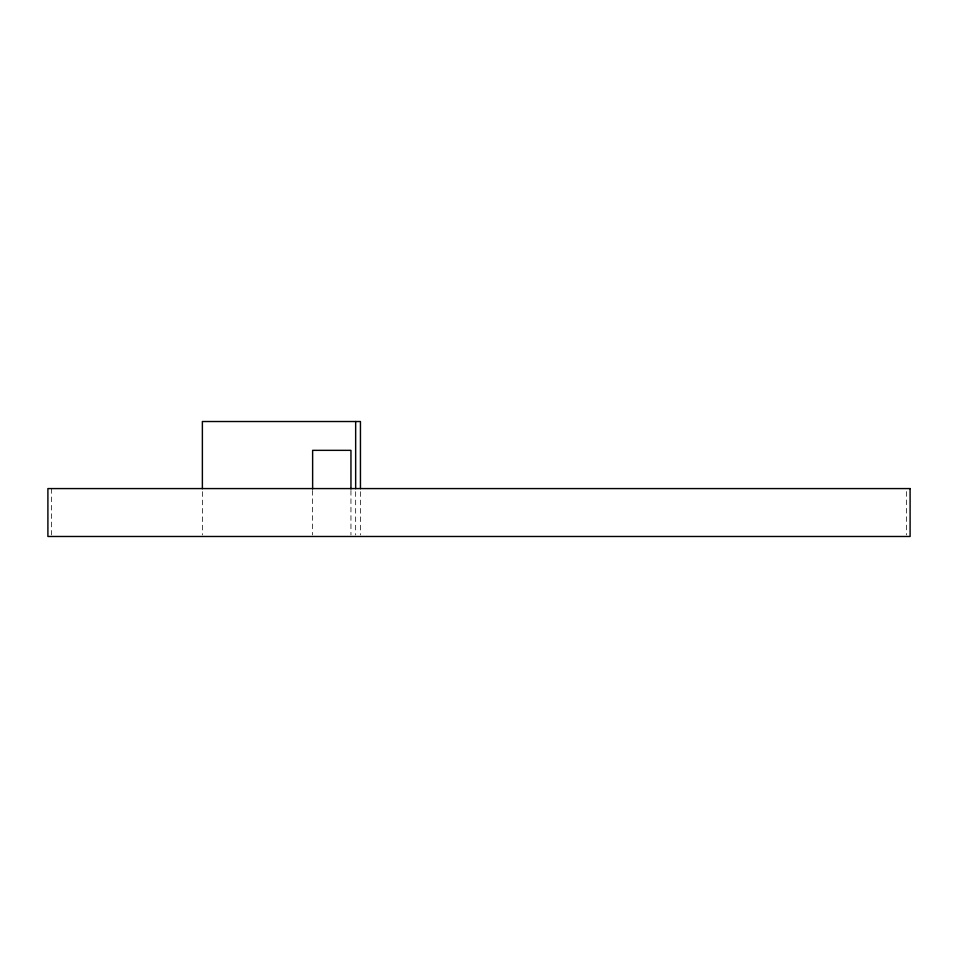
<?xml version="1.0" encoding="UTF-8"?>
<svg xmlns="http://www.w3.org/2000/svg" width="958" height="958" viewBox="0 0 958 958"><rect width="100%" height="100%" fill="white"/><g stroke="black" fill="none" stroke-linecap="round" stroke-linejoin="round"><path stroke-width="0.72" stroke-dasharray="4.79 3.59" d="M906.508 491.574L906.508 534.983M360.447 491.694L360.447 534.983M355.658 491.694L355.658 534.983M350.951 490.448L350.951 534.995M312.631 490.448L312.631 534.995M202.377 491.694L202.377 534.983M51.492 488.58L51.492 534.983"/><path stroke-width="1.44" d="M360.447 488.7L360.447 421.52L202.377 421.52L202.377 488.7M355.658 421.52L355.658 488.7M350.951 488.963L350.951 450.344L312.631 450.344L312.631 488.963M910.1 488.58L47.9 488.58L47.9 536.48L910.1 536.48L910.1 488.58"/></g></svg>
